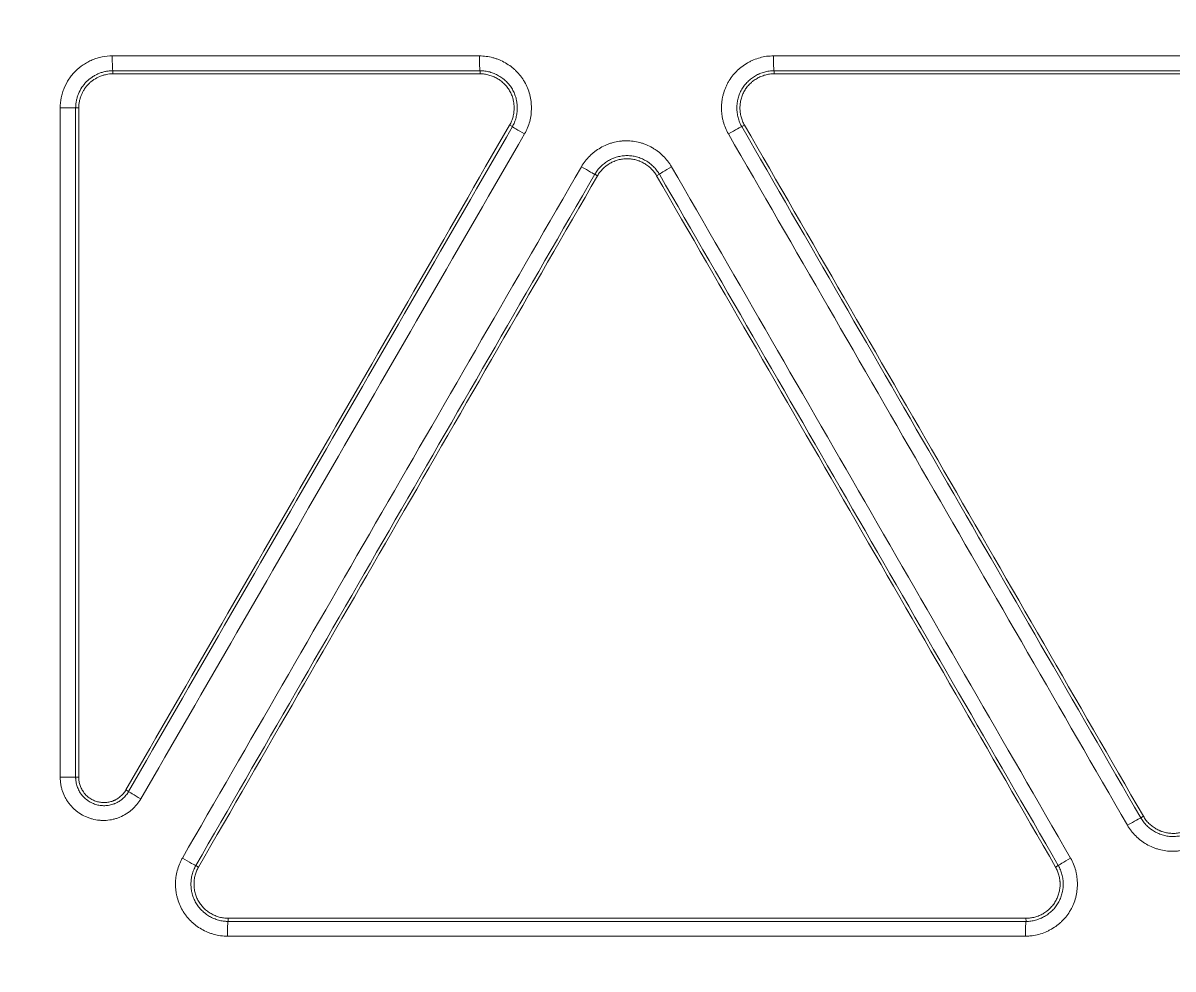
# Model space of a CAD drawing. Header units: inches. Extents: x 405346 to 489838, y -25612 to 14934.
# Drawn here: x 466997.43 to 467034.29, y 4382.04 to 4412.35 of the extents above; entities that cross this region are included whole.
import ezdxf

# ---------------------------------------------------------------- set-up
doc = ezdxf.new("R2010")
doc.units = ezdxf.units.IN
doc.header["$LTSCALE"] = 200
doc.header["$MEASUREMENT"] = 0
doc.layers.add('SS-EQ', color=2, linetype='Continuous', lineweight=20)

# ---------------------------------------------------------------- blocks, each defined once
blk = doc.blocks.new('4way무풍')
at = {"layer": 'SS-EQ'}
for p, q in [((-243.958, 89.398), (-243.958, 89.299)), ((-232.19, 89.299), (-232.19, 89.398)), ((-222.768, 89.398), (-222.768, 89.299)), ((-245.053, 88.204), (-245.152, 88.204)), ((-231.155, 87.607), (-231.242, 87.657)), ((-223.716, 87.657), (-223.802, 87.607)), ((-228.427, 86.031), (-228.512, 86.081)), ((-226.444, 86.082), (-226.531, 86.031)), ((-245.152, 66.759), (-245.053, 66.759)), ((-243.541, 66.354), (-243.454, 66.304)), ((-211.014, 65.459), (-210.928, 65.509)), ((-241.3, 63.933), (-241.214, 63.883)), ((-213.744, 63.883), (-213.657, 63.933)), ((-240.266, 62.241), (-240.266, 62.142)), ((-214.691, 62.142), (-214.692, 62.241))]:
    blk.add_line(p, q, dxfattribs=at)
for centre, major_axis, ratio, start_param, end_param in [((-243.958, 89.872), (0, 0.474), 0.045633, 1.568201, 3.106717), ((-232.189, 89.872), (0, -0.474), 0.042048, 4.709351, 6.248227), ((-222.767, 89.872), (0, -0.474), 0.039449, 4.708962, 6.248206), ((-245.625, 88.204), (-0.474, 0), 0.002484, 3.176547, 4.758647), ((-230.745, 87.37), (-0.41, 0.237), 0.018281, 0.034912, 1.533146), ((-224.211, 87.37), (0.41, 0.237), 0.022805, 0.034916, 1.603756), ((-228.922, 86.318), (-0.41, 0.237), 0.018018, 1.533539, 3.10668), ((-226.034, 86.318), (0.41, 0.237), 0.022969, 1.604277, 3.106677), ((-245.625, 66.759), (-0.474, 0), 0.001807, 3.176499, 4.759297), ((-243.044, 66.068), (-0.41, 0.237), 0.021455, 0.034915, 1.529954), ((-211.424, 65.222), (0.41, 0.237), 0.021198, 0.034914, 1.602008), ((-241.71, 64.17), (-0.41, 0.237), 0.021292, 1.530284, 3.106678), ((-213.246, 64.17), (-0.41, -0.237), 0.021331, 4.744049, 6.248271), ((-240.265, 61.668), (0, 0.474), 0.045334, 0.034942, 1.569012), ((-214.691, 61.668), (0, 0.474), 0.038489, 0.034932, 1.568318)]:
    blk.add_ellipse(centre, major_axis=major_axis, ratio=ratio, start_param=start_param, end_param=end_param, dxfattribs=at)
for points, knots in [([(-346.359, 0), (-346.359, 27.812), (-346.359, 55.623), (-346.359, 97.341), (-346.359, 111.247), (-346.359, 139.059), (-346.359, 152.964), (-346.359, 180.776), (-346.359, 194.682), (-346.359, 222.494), (-346.359, 236.4), (-346.358, 257.259), (-346.358, 264.212), (-346.359, 272.903), (-346.359, 274.641), (-346.359, 277.248), (-346.359, 278.117), (-346.358, 279.856), (-346.358, 280.725), (-346.358, 282.028), (-346.358, 282.463), (-346.358, 283.332), (-346.359, 283.767), (-346.359, 284.419), (-346.359, 284.636), (-346.359, 285.07), (-346.358, 285.288), (-346.355, 285.722), (-346.353, 285.939), (-346.345, 286.374), (-346.34, 286.591), (-346.322, 287.243), (-346.305, 287.677), (-346.262, 288.546), (-346.235, 288.98), (-346.174, 289.848), (-346.138, 290.283), (-346.078, 290.934), (-346.057, 291.151), (-346.012, 291.584), (-345.894, 292.666), (-345.748, 293.74), (-345.479, 295.449), (-345.327, 296.299), (-344.817, 298.834), (-344.407, 300.504), (-343.687, 302.982), (-343.172, 304.624), (-342.294, 307.059), (-341.638, 308.662), (-341.119, 309.858), (-340.941, 310.255), (-340.713, 310.75), (-340.668, 310.849), (-340.576, 311.047), (-340.437, 311.342), (-339.919, 312.422), (-339.029, 314.158), (-338.177, 315.659), (-336.854, 317.88), (-335.912, 319.32), (-334.41, 321.417), (-333.378, 322.795), (-331.741, 324.8), (-330.589, 326.095), (-329.702, 327.05), (-329.403, 327.366), (-329.023, 327.757), (-328.947, 327.835), (-328.795, 327.991), (-328.566, 328.224), (-327.719, 329.07), (-326.303, 330.411), (-324.35, 332.11), (-322.332, 333.721), (-320.944, 334.737), (-319.535, 335.723), (-318.819, 336.202), (-317.367, 337.129), (-315.893, 338.027), (-314.376, 338.866), (-313.222, 339.472), (-312.835, 339.671), (-312.249, 339.962), (-312.054, 340.059), (-311.662, 340.249), (-309.896, 341.094), (-308.103, 341.848), (-305.68, 342.749), (-304.055, 343.315), (-302.408, 343.812), (-299.923, 344.505), (-298.245, 344.898), (-295.697, 345.381), (-294.842, 345.525), (-293.766, 345.682), (-293.551, 345.712), (-293.119, 345.77), (-292.903, 345.798), (-292.254, 345.879), (-291.821, 345.928), (-290.523, 346.062), (-289.657, 346.132), (-288.357, 346.21), (-287.924, 346.231), (-287.057, 346.265), (-286.624, 346.277), (-285.974, 346.288), (-285.757, 346.29), (-285.323, 346.293), (-285.107, 346.293), (-284.673, 346.294), (-284.456, 346.293), (-284.023, 346.293), (-283.806, 346.293), (-283.155, 346.292), (-282.722, 346.292), (-281.855, 346.292), (-281.421, 346.292), (-280.12, 346.293), (-279.253, 346.293), (-277.519, 346.294), (-276.652, 346.294), (-274.05, 346.294), (-272.316, 346.294), (-267.113, 346.293), (-263.645, 346.293), (-256.707, 346.293), (-253.239, 346.293), (-242.833, 346.293), (-235.896, 346.294), (-222.022, 346.294), (-215.084, 346.294), (-194.273, 346.294), (-180.398, 346.294), (-152.65, 346.294), (-138.775, 346.294), (-111.027, 346.294), (-97.152, 346.294), (-69.403, 346.294), (-55.529, 346.294), (-34.718, 346.294), (-27.78, 346.294), (-13.906, 346.294), (-6.969, 346.294), (-0.032, 346.294)], [0, 0, 0, 0, 0.125, 0.125, 0.1875, 0.1875, 0.25, 0.25, 0.3125, 0.3125, 0.375, 0.375, 0.40625, 0.40625, 0.414063, 0.414063, 0.417969, 0.417969, 0.421875, 0.421875, 0.423828, 0.423828, 0.425781, 0.425781, 0.426758, 0.426758, 0.427734, 0.427734, 0.428711, 0.428711, 0.429688, 0.429688, 0.431641, 0.431641, 0.433594, 0.433594, 0.435547, 0.435547, 0.436523, 0.436523, 0.4375, 0.441406, 0.441406, 0.445313, 0.445313, 0.453125, 0.453125, 0.457031, 0.460938, 0.464844, 0.464844, 0.466797, 0.466797, 0.467285, 0.467285, 0.467773, 0.46875, 0.472656, 0.476563, 0.476563, 0.484375, 0.484375, 0.488281, 0.492188, 0.496094, 0.496094, 0.498047, 0.498047, 0.498535, 0.498535, 0.499023, 0.5, 0.503906, 0.507813, 0.511719, 0.515625, 0.515625, 0.519531, 0.519531, 0.523438, 0.527344, 0.527344, 0.529297, 0.529297, 0.530273, 0.530273, 0.53125, 0.539063, 0.539063, 0.542969, 0.546875, 0.546875, 0.554688, 0.554688, 0.558594, 0.558594, 0.55957, 0.55957, 0.560547, 0.560547, 0.5625, 0.5625, 0.566406, 0.566406, 0.568359, 0.568359, 0.570313, 0.570313, 0.571289, 0.571289, 0.572266, 0.572266, 0.573242, 0.573242, 0.574219, 0.574219, 0.576172, 0.576172, 0.578125, 0.578125, 0.582031, 0.582031, 0.585938, 0.585938, 0.59375, 0.59375, 0.609375, 0.609375, 0.625, 0.625, 0.65625, 0.65625, 0.6875, 0.6875, 0.75, 0.75, 0.8125, 0.8125, 0.875, 0.875, 0.9375, 0.9375, 0.96875, 0.96875, 1, 1, 1, 1]), ([(-0.032, 345.099), (-6.961, 345.099), (-13.891, 345.099), (-27.749, 345.099), (-34.679, 345.098), (-55.467, 345.098), (-69.326, 345.098), (-97.044, 345.097), (-110.903, 345.097), (-138.621, 345.096), (-152.479, 345.095), (-180.197, 345.093), (-194.056, 345.092), (-214.845, 345.089), (-221.774, 345.088), (-235.633, 345.086), (-242.562, 345.085), (-256.421, 345.082), (-263.351, 345.08), (-272.012, 345.079), (-273.745, 345.079), (-276.343, 345.078), (-277.21, 345.078), (-278.942, 345.077), (-279.808, 345.077), (-281.107, 345.076), (-281.54, 345.076), (-282.407, 345.076), (-282.84, 345.076), (-283.706, 345.075), (-284.139, 345.075), (-284.789, 345.074), (-285.005, 345.073), (-285.438, 345.071), (-285.655, 345.069), (-286.304, 345.059), (-286.737, 345.048), (-287.602, 345.017), (-288.034, 344.996), (-289.33, 344.921), (-290.194, 344.852), (-291.488, 344.721), (-291.92, 344.673), (-292.566, 344.593), (-292.782, 344.565), (-293.212, 344.507), (-294.286, 344.357), (-295.351, 344.179), (-297.891, 343.698), (-299.563, 343.307), (-302.038, 342.614), (-303.678, 342.117), (-305.297, 341.55), (-307.709, 340.648), (-309.296, 339.975), (-311.056, 339.137), (-311.349, 338.996), (-311.641, 338.852), (-311.836, 338.756), (-311.933, 338.707), (-312.418, 338.463), (-312.803, 338.264), (-313.95, 337.656), (-314.704, 337.235), (-316.19, 336.364), (-316.921, 335.913), (-318.363, 334.982), (-319.073, 334.501), (-320.472, 333.511), (-321.848, 332.49), (-323.849, 330.871), (-325.784, 329.163), (-327.03, 327.964), (-327.795, 327.195), (-327.947, 327.04), (-328.25, 326.729), (-328.401, 326.572), (-328.849, 326.101), (-329.144, 325.784), (-330.019, 324.826), (-331.153, 323.527), (-332.763, 321.515), (-333.776, 320.132), (-334.759, 318.728), (-335.235, 318.015), (-336.157, 316.57), (-336.603, 315.837), (-337.465, 314.349), (-338.296, 312.841), (-339.065, 311.29), (-339.481, 310.406), (-339.527, 310.307), (-339.618, 310.11), (-339.754, 309.814), (-340.065, 309.122), (-340.322, 308.526), (-340.821, 307.33), (-341.451, 305.726), (-342.288, 303.29), (-342.776, 301.647), (-343.454, 299.168), (-343.836, 297.496), (-344.302, 294.959), (-344.439, 294.108), (-344.619, 292.825), (-344.701, 292.181), (-344.786, 291.427), (-344.82, 291.103), (-344.842, 290.887), (-344.852, 290.779), (-344.946, 289.806), (-345.01, 288.941), (-345.078, 287.644), (-345.096, 287.211), (-345.116, 286.563), (-345.122, 286.346), (-345.13, 285.914), (-345.133, 285.698), (-345.138, 285.265), (-345.139, 285.049), (-345.14, 284.616), (-345.14, 284.4), (-345.141, 283.751), (-345.141, 283.319), (-345.141, 282.67), (-345.141, 282.453), (-345.141, 282.021), (-345.141, 281.805), (-345.142, 281.156), (-345.142, 280.723), (-345.142, 279.426), (-345.143, 278.561), (-345.144, 276.83), (-345.144, 275.965), (-345.145, 273.37), (-345.145, 271.64), (-345.146, 262.989), (-345.147, 256.068), (-345.152, 235.306), (-345.154, 221.464), (-345.157, 193.781), (-345.158, 179.94), (-345.16, 152.257), (-345.161, 138.415), (-345.162, 110.732), (-345.163, 69.207), (-345.164, 27.683), (-345.164, 0)], [0, 0, 0, 0, 0.03125, 0.03125, 0.0625, 0.0625, 0.125, 0.125, 0.1875, 0.1875, 0.25, 0.25, 0.3125, 0.3125, 0.34375, 0.34375, 0.375, 0.375, 0.40625, 0.40625, 0.414063, 0.414063, 0.417969, 0.417969, 0.421875, 0.421875, 0.423828, 0.423828, 0.425781, 0.425781, 0.427734, 0.427734, 0.428711, 0.428711, 0.429688, 0.429688, 0.431641, 0.431641, 0.433594, 0.433594, 0.4375, 0.4375, 0.439453, 0.439453, 0.44043, 0.44043, 0.441406, 0.445313, 0.445313, 0.453125, 0.453125, 0.457031, 0.460938, 0.460938, 0.46875, 0.46875, 0.469727, 0.470215, 0.470215, 0.470703, 0.470703, 0.472656, 0.472656, 0.476563, 0.476563, 0.480469, 0.480469, 0.484375, 0.484375, 0.488281, 0.492188, 0.496094, 0.5, 0.5, 0.500977, 0.500977, 0.501953, 0.501953, 0.503906, 0.503906, 0.507813, 0.511719, 0.515625, 0.515625, 0.519531, 0.519531, 0.523438, 0.523438, 0.527344, 0.53125, 0.53125, 0.531738, 0.531738, 0.532227, 0.533203, 0.535156, 0.535156, 0.539063, 0.542969, 0.546875, 0.546875, 0.554688, 0.554688, 0.558594, 0.558594, 0.560547, 0.561523, 0.562012, 0.562012, 0.5625, 0.5625, 0.566406, 0.566406, 0.568359, 0.568359, 0.569336, 0.569336, 0.570313, 0.570313, 0.571289, 0.571289, 0.572266, 0.572266, 0.574219, 0.574219, 0.575195, 0.575195, 0.576172, 0.576172, 0.578125, 0.578125, 0.582031, 0.582031, 0.585938, 0.585938, 0.59375, 0.59375, 0.625, 0.625, 0.6875, 0.6875, 0.75, 0.75, 0.8125, 0.8125, 0.875, 1, 1, 1, 1]), ([(-245.647, 88.205), (-245.647, 88.315), (-245.636, 88.424), (-245.604, 88.583), (-245.591, 88.636), (-245.567, 88.715), (-245.558, 88.741), (-245.54, 88.793), (-245.53, 88.818), (-245.477, 88.944), (-245.426, 89.04), (-245.351, 89.154), (-245.335, 89.176), (-245.303, 89.22), (-245.286, 89.242), (-245.234, 89.306), (-245.197, 89.346), (-245.082, 89.461), (-244.998, 89.53), (-244.884, 89.606), (-244.861, 89.62), (-244.814, 89.649), (-244.79, 89.662), (-244.717, 89.7), (-244.619, 89.747), (-244.517, 89.784), (-244.439, 89.808), (-244.412, 89.815), (-244.359, 89.829), (-244.332, 89.835), (-244.198, 89.862), (-244.089, 89.873), (-243.979, 89.873)], [0, 0, 0, 0, 0.125, 0.125, 0.1875, 0.1875, 0.21875, 0.21875, 0.25, 0.25, 0.375, 0.375, 0.40625, 0.40625, 0.4375, 0.4375, 0.5, 0.5, 0.625, 0.625, 0.65625, 0.65625, 0.6875, 0.6875, 0.75, 0.8125, 0.8125, 0.84375, 0.84375, 0.875, 0.875, 1, 1, 1, 1]), ([(-232.209, 89.873), (-232.136, 89.873), (-232.063, 89.868), (-231.92, 89.849), (-231.849, 89.835), (-231.744, 89.806), (-231.709, 89.795), (-231.657, 89.778), (-231.64, 89.771), (-231.605, 89.758), (-231.588, 89.752), (-231.504, 89.717), (-231.375, 89.652), (-231.254, 89.572), (-231.181, 89.517), (-231.167, 89.505), (-231.138, 89.482), (-231.096, 89.447), (-231.056, 89.41), (-230.979, 89.333), (-230.931, 89.279), (-230.865, 89.193), (-230.843, 89.164), (-230.803, 89.103), (-230.783, 89.072), (-230.728, 88.977), (-230.665, 88.847), (-230.618, 88.709), (-230.595, 88.621), (-230.591, 88.603), (-230.583, 88.568), (-230.579, 88.55), (-230.568, 88.496), (-230.562, 88.46), (-230.548, 88.352), (-230.544, 88.279), (-230.544, 88.171), (-230.545, 88.116), (-230.55, 88.062), (-230.553, 88.025), (-230.555, 88.007), (-230.567, 87.916), (-230.595, 87.773), (-230.64, 87.636), (-230.682, 87.535), (-230.697, 87.502), (-230.729, 87.436), (-230.746, 87.403), (-230.765, 87.372)], [0, 0, 0, 0, 0.0625, 0.0625, 0.125, 0.125, 0.15625, 0.15625, 0.171875, 0.171875, 0.1875, 0.1875, 0.25, 0.3125, 0.3125, 0.328125, 0.328125, 0.34375, 0.375, 0.375, 0.4375, 0.4375, 0.46875, 0.46875, 0.5, 0.5, 0.5625, 0.625, 0.625, 0.640625, 0.640625, 0.65625, 0.65625, 0.6875, 0.6875, 0.75, 0.75, 0.78125, 0.796875, 0.796875, 0.8125, 0.8125, 0.875, 0.9375, 0.9375, 0.96875, 0.96875, 1, 1, 1, 1]), ([(-224.23, 87.372), (-224.267, 87.435), (-224.299, 87.501), (-224.354, 87.635), (-224.377, 87.703), (-224.405, 87.809), (-224.413, 87.844), (-224.424, 87.898), (-224.427, 87.916), (-224.433, 87.952), (-224.435, 87.97), (-224.447, 88.061), (-224.456, 88.205), (-224.447, 88.35), (-224.435, 88.441), (-224.433, 88.459), (-224.427, 88.496), (-224.424, 88.514), (-224.413, 88.567), (-224.405, 88.603), (-224.377, 88.708), (-224.354, 88.776), (-224.313, 88.877), (-224.298, 88.91), (-224.266, 88.976), (-224.249, 89.008), (-224.194, 89.103), (-224.113, 89.223), (-224.017, 89.332), (-223.952, 89.396), (-223.939, 89.409), (-223.912, 89.434), (-223.898, 89.446), (-223.857, 89.482), (-223.829, 89.505), (-223.742, 89.571), (-223.682, 89.611), (-223.588, 89.666), (-223.54, 89.691), (-223.49, 89.715), (-223.457, 89.73), (-223.44, 89.737), (-223.356, 89.773), (-223.218, 89.82), (-223.077, 89.849), (-222.969, 89.864), (-222.932, 89.867), (-222.859, 89.872), (-222.823, 89.874), (-222.786, 89.874)], [0, 0, 0, 0, 0.0625, 0.0625, 0.125, 0.125, 0.15625, 0.15625, 0.171875, 0.171875, 0.1875, 0.1875, 0.25, 0.3125, 0.3125, 0.328125, 0.328125, 0.34375, 0.34375, 0.375, 0.375, 0.4375, 0.4375, 0.46875, 0.46875, 0.5, 0.5, 0.5625, 0.625, 0.625, 0.640625, 0.640625, 0.65625, 0.65625, 0.6875, 0.6875, 0.75, 0.75, 0.78125, 0.796875, 0.796875, 0.8125, 0.8125, 0.875, 0.9375, 0.9375, 0.96875, 0.96875, 1, 1, 1, 1]), ([(-222.786, 89.874), (-218.523, 89.874), (-214.261, 89.874), (-205.735, 89.874), (-201.472, 89.874), (-197.208, 89.874)], [0, 0, 0, 0, 0.5, 0.5, 1, 1, 1, 1]), ([(-243.958, 89.398), (-243.961, 89.398), (-243.963, 89.398), (-243.968, 89.398), (-243.976, 89.398), (-243.993, 89.398), (-244.027, 89.397), (-244.056, 89.394), (-244.115, 89.388), (-244.153, 89.382), (-244.211, 89.37), (-244.23, 89.366), (-244.268, 89.356), (-244.287, 89.351), (-244.343, 89.334), (-244.416, 89.307), (-244.486, 89.274), (-244.538, 89.247), (-244.555, 89.237), (-244.589, 89.217), (-244.605, 89.207), (-244.687, 89.152), (-244.747, 89.103), (-244.83, 89.021), (-244.856, 88.992), (-244.893, 88.946), (-244.905, 88.931), (-244.928, 88.899), (-244.94, 88.883), (-244.993, 88.802), (-245.03, 88.733), (-245.067, 88.643), (-245.074, 88.625), (-245.088, 88.588), (-245.094, 88.569), (-245.111, 88.513), (-245.13, 88.437), (-245.142, 88.36), (-245.148, 88.302), (-245.15, 88.273), (-245.151, 88.239), (-245.152, 88.221), (-245.152, 88.214), (-245.152, 88.209), (-245.152, 88.207), (-245.152, 88.204)], [0, 0, 0, 0, 0.003906, 0.003906, 0.007812, 0.015625, 0.03125, 0.0625, 0.0625, 0.125, 0.125, 0.15625, 0.15625, 0.1875, 0.1875, 0.25, 0.3125, 0.3125, 0.34375, 0.34375, 0.375, 0.375, 0.5, 0.5, 0.5625, 0.5625, 0.59375, 0.59375, 0.625, 0.625, 0.75, 0.75, 0.78125, 0.78125, 0.8125, 0.8125, 0.875, 0.9375, 0.9375, 0.96875, 0.984375, 0.992188, 0.996094, 0.996094, 1, 1, 1, 1]), ([(-245.053, 88.204), (-245.053, 88.276), (-245.046, 88.348), (-245.028, 88.436), (-245.024, 88.454), (-245.015, 88.489), (-245.01, 88.506), (-244.994, 88.557), (-244.97, 88.624), (-244.939, 88.689), (-244.914, 88.736), (-244.905, 88.752), (-244.887, 88.783), (-244.877, 88.798), (-244.827, 88.873), (-244.782, 88.928), (-244.707, 89.004), (-244.68, 89.028), (-244.638, 89.062), (-244.624, 89.073), (-244.595, 89.094), (-244.58, 89.104), (-244.506, 89.153), (-244.443, 89.187), (-244.36, 89.221), (-244.343, 89.228), (-244.309, 89.24), (-244.292, 89.245), (-244.241, 89.261), (-244.206, 89.27), (-244.102, 89.291), (-244.031, 89.299), (-243.958, 89.299)], [0, 0, 0, 0, 0.125, 0.125, 0.15625, 0.15625, 0.1875, 0.1875, 0.25, 0.3125, 0.3125, 0.34375, 0.34375, 0.375, 0.375, 0.5, 0.5, 0.5625, 0.5625, 0.59375, 0.59375, 0.625, 0.625, 0.75, 0.75, 0.78125, 0.78125, 0.8125, 0.8125, 0.875, 0.875, 1, 1, 1, 1]), ([(-231.155, 87.607), (-231.153, 87.61), (-231.152, 87.612), (-231.149, 87.618), (-231.144, 87.627), (-231.139, 87.635), (-231.13, 87.653), (-231.124, 87.665), (-231.106, 87.7), (-231.096, 87.724), (-231.066, 87.796), (-231.034, 87.895), (-231.014, 87.997), (-231.006, 88.062), (-231.004, 88.075), (-231.002, 88.101), (-231.001, 88.114), (-230.998, 88.153), (-230.998, 88.179), (-230.998, 88.257), (-231.001, 88.309), (-231.011, 88.386), (-231.015, 88.412), (-231.022, 88.451), (-231.025, 88.464), (-231.031, 88.489), (-231.034, 88.502), (-231.051, 88.565), (-231.067, 88.614), (-231.106, 88.71), (-231.129, 88.757), (-231.169, 88.825), (-231.183, 88.847), (-231.212, 88.891), (-231.227, 88.912), (-231.275, 88.973), (-231.309, 89.012), (-231.365, 89.066), (-231.393, 89.093), (-231.423, 89.118), (-231.444, 89.135), (-231.454, 89.143), (-231.506, 89.182), (-231.593, 89.24), (-231.686, 89.286), (-231.758, 89.316), (-231.782, 89.325), (-231.832, 89.342), (-231.857, 89.35), (-231.932, 89.371), (-231.983, 89.381), (-232.06, 89.391), (-232.098, 89.395), (-232.144, 89.398), (-232.167, 89.398), (-232.177, 89.398), (-232.183, 89.398), (-232.187, 89.398), (-232.19, 89.398)], [0, 0, 0, 0, 0.003906, 0.003906, 0.007813, 0.015625, 0.015625, 0.03125, 0.03125, 0.0625, 0.0625, 0.125, 0.1875, 0.1875, 0.203125, 0.203125, 0.21875, 0.21875, 0.25, 0.25, 0.3125, 0.3125, 0.34375, 0.34375, 0.359375, 0.359375, 0.375, 0.375, 0.4375, 0.4375, 0.5, 0.5, 0.53125, 0.53125, 0.5625, 0.5625, 0.625, 0.625, 0.65625, 0.671875, 0.671875, 0.6875, 0.6875, 0.75, 0.8125, 0.8125, 0.84375, 0.84375, 0.875, 0.875, 0.9375, 0.9375, 0.96875, 0.984375, 0.992187, 0.996094, 0.996094, 1, 1, 1, 1]), ([(-232.19, 89.299), (-232.142, 89.299), (-232.094, 89.295), (-231.999, 89.282), (-231.906, 89.263), (-231.816, 89.232), (-231.75, 89.204), (-231.728, 89.194), (-231.685, 89.173), (-231.664, 89.162), (-231.602, 89.126), (-231.563, 89.1), (-231.506, 89.057), (-231.487, 89.041), (-231.451, 89.01), (-231.434, 88.994), (-231.383, 88.943), (-231.319, 88.872), (-231.266, 88.793), (-231.23, 88.731), (-231.219, 88.71), (-231.198, 88.667), (-231.188, 88.645), (-231.161, 88.579), (-231.146, 88.534), (-231.128, 88.465), (-231.12, 88.43), (-231.114, 88.395), (-231.11, 88.371), (-231.109, 88.359), (-231.101, 88.299), (-231.095, 88.204), (-231.101, 88.109), (-231.11, 88.038), (-231.114, 88.014), (-231.123, 87.967), (-231.128, 87.944), (-231.146, 87.875), (-231.161, 87.83), (-231.197, 87.742), (-231.218, 87.699), (-231.242, 87.657)], [0, 0, 0, 0, 0.0625, 0.0625, 0.125, 0.1875, 0.1875, 0.21875, 0.21875, 0.25, 0.25, 0.3125, 0.3125, 0.34375, 0.34375, 0.375, 0.375, 0.4375, 0.5, 0.5, 0.53125, 0.53125, 0.5625, 0.5625, 0.625, 0.625, 0.65625, 0.671875, 0.671875, 0.6875, 0.6875, 0.75, 0.8125, 0.8125, 0.84375, 0.84375, 0.875, 0.875, 0.9375, 0.9375, 1, 1, 1, 1]), ([(-222.768, 89.398), (-222.771, 89.398), (-222.774, 89.398), (-222.781, 89.398), (-222.791, 89.398), (-222.801, 89.398), (-222.82, 89.397), (-222.833, 89.396), (-222.873, 89.394), (-222.899, 89.391), (-222.976, 89.38), (-223.077, 89.359), (-223.175, 89.325), (-223.236, 89.3), (-223.248, 89.295), (-223.271, 89.284), (-223.307, 89.267), (-223.341, 89.249), (-223.408, 89.21), (-223.452, 89.181), (-223.514, 89.134), (-223.534, 89.117), (-223.573, 89.083), (-223.593, 89.065), (-223.648, 89.01), (-223.717, 88.933), (-223.775, 88.847), (-223.814, 88.779), (-223.827, 88.756), (-223.85, 88.709), (-223.86, 88.685), (-223.89, 88.613), (-223.906, 88.564), (-223.926, 88.488), (-223.935, 88.45), (-223.941, 88.412), (-223.946, 88.386), (-223.947, 88.373), (-223.956, 88.308), (-223.962, 88.204), (-223.956, 88.101), (-223.946, 88.023), (-223.942, 87.997), (-223.932, 87.946), (-223.926, 87.92), (-223.906, 87.845), (-223.89, 87.796), (-223.86, 87.724), (-223.845, 87.688), (-223.824, 87.647), (-223.813, 87.627), (-223.808, 87.619), (-223.805, 87.613), (-223.803, 87.61), (-223.802, 87.607)], [0, 0, 0, 0, 0.003906, 0.003906, 0.007813, 0.015625, 0.015625, 0.03125, 0.03125, 0.0625, 0.0625, 0.125, 0.1875, 0.1875, 0.203125, 0.203125, 0.21875, 0.25, 0.25, 0.3125, 0.3125, 0.34375, 0.34375, 0.375, 0.375, 0.4375, 0.5, 0.5, 0.53125, 0.53125, 0.5625, 0.5625, 0.625, 0.625, 0.65625, 0.671875, 0.671875, 0.6875, 0.6875, 0.75, 0.8125, 0.8125, 0.84375, 0.84375, 0.875, 0.875, 0.9375, 0.9375, 0.96875, 0.984375, 0.992188, 0.996094, 0.996094, 1, 1, 1, 1]), ([(-223.716, 87.657), (-223.74, 87.699), (-223.761, 87.742), (-223.797, 87.83), (-223.827, 87.921), (-223.845, 88.014), (-223.853, 88.074), (-223.854, 88.086), (-223.856, 88.109), (-223.859, 88.145), (-223.86, 88.181), (-223.86, 88.252), (-223.857, 88.3), (-223.848, 88.371), (-223.844, 88.394), (-223.835, 88.442), (-223.83, 88.465), (-223.811, 88.534), (-223.781, 88.625), (-223.74, 88.71), (-223.704, 88.772), (-223.691, 88.793), (-223.664, 88.833), (-223.65, 88.852), (-223.606, 88.908), (-223.575, 88.944), (-223.524, 88.994), (-223.498, 89.018), (-223.47, 89.041), (-223.452, 89.056), (-223.442, 89.064), (-223.394, 89.1), (-223.315, 89.153), (-223.23, 89.195), (-223.164, 89.223), (-223.141, 89.231), (-223.096, 89.247), (-223.073, 89.254), (-223.004, 89.273), (-222.958, 89.282), (-222.864, 89.295), (-222.816, 89.299), (-222.768, 89.299)], [0, 0, 0, 0, 0.0625, 0.0625, 0.125, 0.1875, 0.1875, 0.203125, 0.203125, 0.21875, 0.25, 0.25, 0.3125, 0.3125, 0.34375, 0.34375, 0.375, 0.375, 0.4375, 0.5, 0.5, 0.53125, 0.53125, 0.5625, 0.5625, 0.625, 0.625, 0.65625, 0.671875, 0.671875, 0.6875, 0.6875, 0.75, 0.8125, 0.8125, 0.84375, 0.84375, 0.875, 0.875, 0.9375, 0.9375, 1, 1, 1, 1]), ([(-197.193, 89.398), (-201.456, 89.398), (-205.719, 89.398), (-214.244, 89.398), (-218.506, 89.398), (-222.768, 89.398)], [0, 0, 0, 0, 0.5, 0.5, 1, 1, 1, 1]), ([(-197.193, 89.299), (-201.456, 89.299), (-205.719, 89.299), (-214.244, 89.299), (-218.506, 89.299), (-222.768, 89.299)], [0, 0, 0, 0, 0.5, 0.5, 1, 1, 1, 1]), ([(-243.541, 66.354), (-241.491, 69.905), (-239.442, 73.455), (-235.342, 80.556), (-233.292, 84.106), (-231.242, 87.657)], [0, 0, 0, 0, 0.5, 0.5, 1, 1, 1, 1]), ([(-243.454, 66.304), (-241.404, 69.854), (-239.354, 73.405), (-235.255, 80.506), (-233.205, 84.056), (-231.155, 87.607)], [0, 0, 0, 0, 0.5, 0.5, 1, 1, 1, 1]), ([(-230.765, 87.372), (-232.815, 83.821), (-234.865, 80.27), (-238.965, 73.169), (-241.015, 69.619), (-243.066, 66.068)], [0, 0, 0, 0, 0.5, 0.5, 1, 1, 1, 1]), ([(-228.942, 86.32), (-228.905, 86.383), (-228.865, 86.444), (-228.776, 86.558), (-228.728, 86.612), (-228.651, 86.689), (-228.624, 86.714), (-228.583, 86.75), (-228.569, 86.762), (-228.54, 86.785), (-228.526, 86.796), (-228.453, 86.852), (-228.333, 86.932), (-228.203, 86.996), (-228.118, 87.032), (-228.101, 87.038), (-228.067, 87.051), (-228.05, 87.058), (-227.998, 87.075), (-227.963, 87.086), (-227.859, 87.115), (-227.788, 87.129), (-227.68, 87.144), (-227.644, 87.147), (-227.571, 87.152), (-227.534, 87.153), (-227.425, 87.153), (-227.28, 87.144), (-227.138, 87.115), (-227.05, 87.091), (-227.032, 87.086), (-226.997, 87.075), (-226.98, 87.069), (-226.928, 87.052), (-226.894, 87.039), (-226.793, 86.997), (-226.729, 86.965), (-226.634, 86.91), (-226.588, 86.882), (-226.543, 86.851), (-226.513, 86.829), (-226.498, 86.818), (-226.426, 86.763), (-226.316, 86.668), (-226.22, 86.559), (-226.153, 86.473), (-226.132, 86.443), (-226.091, 86.383), (-226.071, 86.351), (-226.053, 86.32)], [0, 0, 0, 0, 0.0625, 0.0625, 0.125, 0.125, 0.15625, 0.15625, 0.171875, 0.171875, 0.1875, 0.1875, 0.25, 0.3125, 0.3125, 0.328125, 0.328125, 0.34375, 0.34375, 0.375, 0.375, 0.4375, 0.4375, 0.46875, 0.46875, 0.5, 0.5, 0.5625, 0.625, 0.625, 0.640625, 0.640625, 0.65625, 0.65625, 0.6875, 0.6875, 0.75, 0.75, 0.78125, 0.796875, 0.796875, 0.8125, 0.8125, 0.875, 0.9375, 0.9375, 0.96875, 0.96875, 1, 1, 1, 1]), ([(-226.444, 86.082), (-226.446, 86.084), (-226.447, 86.087), (-226.451, 86.093), (-226.456, 86.101), (-226.461, 86.11), (-226.471, 86.127), (-226.479, 86.138), (-226.501, 86.17), (-226.516, 86.191), (-226.564, 86.253), (-226.633, 86.33), (-226.711, 86.399), (-226.763, 86.438), (-226.774, 86.446), (-226.795, 86.461), (-226.828, 86.483), (-226.861, 86.504), (-226.928, 86.543), (-226.975, 86.566), (-227.047, 86.596), (-227.071, 86.605), (-227.12, 86.622), (-227.146, 86.63), (-227.221, 86.651), (-227.272, 86.661), (-227.374, 86.675), (-227.426, 86.678), (-227.505, 86.678), (-227.531, 86.678), (-227.583, 86.674), (-227.609, 86.671), (-227.686, 86.661), (-227.737, 86.65), (-227.812, 86.63), (-227.849, 86.618), (-227.886, 86.605), (-227.91, 86.596), (-227.923, 86.591), (-227.983, 86.565), (-228.076, 86.519), (-228.162, 86.462), (-228.225, 86.414), (-228.245, 86.398), (-228.285, 86.363), (-228.304, 86.346), (-228.359, 86.291), (-228.394, 86.252), (-228.441, 86.19), (-228.464, 86.159), (-228.489, 86.12), (-228.501, 86.101), (-228.506, 86.092), (-228.509, 86.087), (-228.511, 86.084), (-228.512, 86.081)], [0, 0, 0, 0, 0.003906, 0.003906, 0.007812, 0.015625, 0.015625, 0.03125, 0.03125, 0.0625, 0.0625, 0.125, 0.1875, 0.1875, 0.203125, 0.203125, 0.21875, 0.25, 0.25, 0.3125, 0.3125, 0.34375, 0.34375, 0.375, 0.375, 0.4375, 0.4375, 0.5, 0.5, 0.53125, 0.53125, 0.5625, 0.5625, 0.625, 0.625, 0.65625, 0.671875, 0.671875, 0.6875, 0.6875, 0.75, 0.8125, 0.8125, 0.84375, 0.84375, 0.875, 0.875, 0.9375, 0.9375, 0.96875, 0.984375, 0.992187, 0.996094, 0.996094, 1, 1, 1, 1]), ([(-241.731, 64.171), (-239.6, 67.862), (-237.468, 71.553), (-233.205, 78.936), (-231.074, 82.628), (-228.942, 86.32)], [0, 0, 0, 0, 0.5, 0.5, 1, 1, 1, 1]), ([(-228.427, 86.031), (-228.403, 86.073), (-228.376, 86.113), (-228.317, 86.189), (-228.254, 86.26), (-228.182, 86.322), (-228.134, 86.358), (-228.125, 86.366), (-228.105, 86.38), (-228.075, 86.4), (-228.045, 86.419), (-227.983, 86.454), (-227.941, 86.475), (-227.875, 86.503), (-227.852, 86.511), (-227.807, 86.527), (-227.784, 86.534), (-227.715, 86.553), (-227.622, 86.572), (-227.527, 86.579), (-227.455, 86.579), (-227.431, 86.578), (-227.383, 86.575), (-227.359, 86.572), (-227.289, 86.562), (-227.242, 86.553), (-227.174, 86.534), (-227.139, 86.523), (-227.106, 86.511), (-227.083, 86.503), (-227.072, 86.498), (-227.017, 86.475), (-226.931, 86.432), (-226.852, 86.38), (-226.795, 86.337), (-226.776, 86.321), (-226.74, 86.29), (-226.723, 86.274), (-226.672, 86.223), (-226.64, 86.188), (-226.582, 86.113), (-226.555, 86.073), (-226.531, 86.031)], [0, 0, 0, 0, 0.0625, 0.0625, 0.125, 0.1875, 0.1875, 0.203125, 0.203125, 0.21875, 0.25, 0.25, 0.3125, 0.3125, 0.34375, 0.34375, 0.375, 0.375, 0.4375, 0.5, 0.5, 0.53125, 0.53125, 0.5625, 0.5625, 0.625, 0.625, 0.65625, 0.671875, 0.671875, 0.6875, 0.6875, 0.75, 0.8125, 0.8125, 0.84375, 0.84375, 0.875, 0.875, 0.9375, 0.9375, 1, 1, 1, 1]), ([(-228.512, 86.081), (-230.644, 82.39), (-232.775, 78.698), (-237.037, 71.315), (-239.169, 67.624), (-241.3, 63.933)], [0, 0, 0, 0, 0.5, 0.5, 1, 1, 1, 1]), ([(-228.427, 86.031), (-230.558, 82.34), (-232.689, 78.648), (-236.952, 71.266), (-239.083, 67.574), (-241.214, 63.883)], [0, 0, 0, 0, 0.5, 0.5, 1, 1, 1, 1]), ([(-243.066, 66.068), (-243.104, 66.002), (-243.147, 65.941), (-243.242, 65.825), (-243.294, 65.771), (-243.366, 65.708), (-243.38, 65.696), (-243.41, 65.672), (-243.425, 65.66), (-243.47, 65.627), (-243.501, 65.605), (-243.597, 65.546), (-243.664, 65.511), (-243.751, 65.475), (-243.769, 65.468), (-243.805, 65.455), (-243.823, 65.449), (-243.877, 65.432), (-243.913, 65.422), (-244.022, 65.396), (-244.097, 65.385), (-244.191, 65.379), (-244.21, 65.378), (-244.248, 65.377), (-244.267, 65.377), (-244.324, 65.378), (-244.361, 65.38), (-244.474, 65.391), (-244.547, 65.404), (-244.657, 65.433), (-244.694, 65.445), (-244.765, 65.47), (-244.8, 65.484), (-244.902, 65.531), (-244.968, 65.567), (-245.047, 65.619), (-245.062, 65.63), (-245.093, 65.653), (-245.108, 65.664), (-245.153, 65.699), (-245.181, 65.724), (-245.264, 65.801), (-245.314, 65.857), (-245.372, 65.931), (-245.383, 65.947), (-245.405, 65.978), (-245.416, 65.993), (-245.447, 66.041), (-245.466, 66.074), (-245.519, 66.173), (-245.549, 66.242), (-245.579, 66.331), (-245.585, 66.349), (-245.596, 66.386), (-245.601, 66.404), (-245.615, 66.46), (-245.623, 66.497), (-245.641, 66.609), (-245.648, 66.684), (-245.648, 66.76)], [0, 0, 0, 0, 0.0625, 0.0625, 0.125, 0.125, 0.140625, 0.140625, 0.15625, 0.15625, 0.1875, 0.1875, 0.25, 0.25, 0.265625, 0.265625, 0.28125, 0.28125, 0.3125, 0.3125, 0.375, 0.375, 0.390625, 0.390625, 0.40625, 0.40625, 0.4375, 0.4375, 0.5, 0.5, 0.53125, 0.53125, 0.5625, 0.5625, 0.625, 0.625, 0.640625, 0.640625, 0.65625, 0.65625, 0.6875, 0.6875, 0.75, 0.75, 0.765625, 0.765625, 0.78125, 0.78125, 0.8125, 0.8125, 0.875, 0.875, 0.890625, 0.890625, 0.90625, 0.90625, 0.9375, 0.9375, 1, 1, 1, 1]), ([(-245.152, 66.759), (-245.152, 66.756), (-245.152, 66.753), (-245.152, 66.747), (-245.152, 66.737), (-245.151, 66.716), (-245.15, 66.697), (-245.147, 66.66), (-245.14, 66.61), (-245.13, 66.562), (-245.118, 66.513), (-245.111, 66.489), (-245.087, 66.419), (-245.067, 66.373), (-245.032, 66.308), (-245.019, 66.286), (-244.999, 66.255), (-244.992, 66.244), (-244.978, 66.224), (-244.97, 66.214), (-244.932, 66.165), (-244.899, 66.128), (-244.845, 66.078), (-244.826, 66.062), (-244.797, 66.038), (-244.787, 66.031), (-244.767, 66.016), (-244.756, 66.009), (-244.705, 65.975), (-244.662, 65.951), (-244.594, 65.92), (-244.571, 65.911), (-244.524, 65.894), (-244.5, 65.887), (-244.428, 65.867), (-244.38, 65.859), (-244.306, 65.852), (-244.281, 65.85), (-244.232, 65.849), (-244.207, 65.85), (-244.132, 65.855), (-244.083, 65.862), (-244.011, 65.879), (-243.976, 65.889), (-243.94, 65.901), (-243.917, 65.909), (-243.905, 65.914), (-243.848, 65.938), (-243.804, 65.961), (-243.741, 66), (-243.71, 66.021), (-243.681, 66.043), (-243.661, 66.059), (-243.652, 66.067), (-243.605, 66.108), (-243.57, 66.144), (-243.523, 66.201), (-243.501, 66.231), (-243.477, 66.267), (-243.465, 66.285), (-243.46, 66.293), (-243.457, 66.299), (-243.456, 66.301), (-243.454, 66.304)], [0, 0, 0, 0, 0.003906, 0.003906, 0.007812, 0.015625, 0.03125, 0.03125, 0.0625, 0.09375, 0.09375, 0.125, 0.125, 0.1875, 0.1875, 0.21875, 0.21875, 0.234375, 0.234375, 0.25, 0.25, 0.3125, 0.3125, 0.34375, 0.34375, 0.359375, 0.359375, 0.375, 0.375, 0.4375, 0.4375, 0.46875, 0.46875, 0.5, 0.5, 0.5625, 0.5625, 0.59375, 0.59375, 0.625, 0.625, 0.6875, 0.6875, 0.71875, 0.734375, 0.734375, 0.75, 0.75, 0.8125, 0.8125, 0.84375, 0.859375, 0.859375, 0.875, 0.875, 0.9375, 0.9375, 0.96875, 0.984375, 0.992188, 0.996094, 0.996094, 1, 1, 1, 1]), ([(-243.541, 66.354), (-243.564, 66.316), (-243.589, 66.279), (-243.631, 66.228), (-243.646, 66.212), (-243.677, 66.18), (-243.693, 66.164), (-243.743, 66.121), (-243.778, 66.095), (-243.834, 66.06), (-243.854, 66.049), (-243.883, 66.033), (-243.893, 66.029), (-243.913, 66.019), (-243.924, 66.015), (-243.975, 65.994), (-244.016, 65.98), (-244.081, 65.966), (-244.102, 65.961), (-244.146, 65.955), (-244.169, 65.953), (-244.235, 65.948), (-244.279, 65.949), (-244.344, 65.956), (-244.366, 65.959), (-244.41, 65.966), (-244.432, 65.971), (-244.496, 65.989), (-244.537, 66.003), (-244.597, 66.031), (-244.617, 66.041), (-244.656, 66.062), (-244.675, 66.074), (-244.73, 66.111), (-244.764, 66.138), (-244.813, 66.183), (-244.836, 66.207), (-244.858, 66.232), (-244.872, 66.249), (-244.879, 66.258), (-244.913, 66.302), (-244.936, 66.339), (-244.967, 66.397), (-244.977, 66.417), (-244.995, 66.457), (-245.003, 66.478), (-245.024, 66.541), (-245.045, 66.627), (-245.053, 66.715), (-245.053, 66.759)], [0, 0, 0, 0, 0.0625, 0.0625, 0.09375, 0.09375, 0.125, 0.125, 0.1875, 0.1875, 0.21875, 0.21875, 0.234375, 0.234375, 0.25, 0.25, 0.3125, 0.3125, 0.34375, 0.34375, 0.375, 0.375, 0.4375, 0.4375, 0.46875, 0.46875, 0.5, 0.5, 0.5625, 0.5625, 0.59375, 0.59375, 0.625, 0.625, 0.6875, 0.6875, 0.71875, 0.734375, 0.734375, 0.75, 0.75, 0.8125, 0.8125, 0.84375, 0.84375, 0.875, 0.875, 0.9375, 1, 1, 1, 1]), ([(-211.014, 65.459), (-211.013, 65.456), (-211.011, 65.453), (-211.008, 65.448), (-211.003, 65.439), (-210.997, 65.431), (-210.987, 65.414), (-210.98, 65.403), (-210.958, 65.37), (-210.942, 65.349), (-210.895, 65.287), (-210.826, 65.21), (-210.747, 65.142), (-210.695, 65.102), (-210.684, 65.094), (-210.663, 65.079), (-210.631, 65.057), (-210.598, 65.036), (-210.53, 64.998), (-210.484, 64.975), (-210.412, 64.944), (-210.388, 64.935), (-210.338, 64.918), (-210.313, 64.91), (-210.237, 64.89), (-210.187, 64.879), (-210.084, 64.865), (-210.032, 64.861), (-209.954, 64.861), (-209.928, 64.862), (-209.875, 64.866), (-209.85, 64.869), (-209.773, 64.879), (-209.722, 64.89), (-209.647, 64.91), (-209.61, 64.922), (-209.573, 64.935), (-209.548, 64.944), (-209.536, 64.949), (-209.476, 64.974), (-209.382, 65.021), (-209.296, 65.078), (-209.234, 65.125), (-209.213, 65.142), (-209.174, 65.176), (-209.155, 65.194), (-209.099, 65.249), (-209.065, 65.288), (-209.017, 65.349), (-208.994, 65.381), (-208.969, 65.419), (-208.957, 65.439), (-208.952, 65.447), (-208.949, 65.453), (-208.947, 65.456), (-208.946, 65.458)], [0, 0, 0, 0, 0.003906, 0.003906, 0.007812, 0.015625, 0.015625, 0.03125, 0.03125, 0.0625, 0.0625, 0.125, 0.1875, 0.1875, 0.203125, 0.203125, 0.21875, 0.25, 0.25, 0.3125, 0.3125, 0.34375, 0.34375, 0.375, 0.375, 0.4375, 0.4375, 0.5, 0.5, 0.53125, 0.53125, 0.5625, 0.5625, 0.625, 0.625, 0.65625, 0.671875, 0.671875, 0.6875, 0.6875, 0.75, 0.8125, 0.8125, 0.84375, 0.84375, 0.875, 0.875, 0.9375, 0.9375, 0.96875, 0.984375, 0.992187, 0.996094, 0.996094, 1, 1, 1, 1]), ([(-209.033, 65.509), (-209.057, 65.467), (-209.084, 65.427), (-209.142, 65.351), (-209.205, 65.28), (-209.277, 65.218), (-209.325, 65.182), (-209.335, 65.174), (-209.354, 65.161), (-209.384, 65.14), (-209.414, 65.121), (-209.476, 65.086), (-209.519, 65.065), (-209.585, 65.037), (-209.607, 65.029), (-209.652, 65.013), (-209.675, 65.006), (-209.745, 64.987), (-209.838, 64.968), (-209.933, 64.961), (-210.005, 64.961), (-210.029, 64.962), (-210.077, 64.966), (-210.1, 64.968), (-210.171, 64.978), (-210.217, 64.987), (-210.286, 65.006), (-210.32, 65.017), (-210.354, 65.029), (-210.376, 65.037), (-210.387, 65.042), (-210.443, 65.065), (-210.528, 65.108), (-210.607, 65.16), (-210.664, 65.204), (-210.683, 65.219), (-210.719, 65.25), (-210.737, 65.266), (-210.788, 65.317), (-210.819, 65.352), (-210.878, 65.427), (-210.904, 65.467), (-210.928, 65.509)], [0, 0, 0, 0, 0.0625, 0.0625, 0.125, 0.1875, 0.1875, 0.203125, 0.203125, 0.21875, 0.25, 0.25, 0.3125, 0.3125, 0.34375, 0.34375, 0.375, 0.375, 0.4375, 0.5, 0.5, 0.53125, 0.53125, 0.5625, 0.5625, 0.625, 0.625, 0.65625, 0.671875, 0.671875, 0.6875, 0.6875, 0.75, 0.8125, 0.8125, 0.84375, 0.84375, 0.875, 0.875, 0.9375, 0.9375, 1, 1, 1, 1]), ([(-208.553, 65.223), (-208.59, 65.16), (-208.63, 65.099), (-208.719, 64.985), (-208.767, 64.93), (-208.844, 64.853), (-208.871, 64.829), (-208.912, 64.793), (-208.926, 64.781), (-208.955, 64.758), (-208.969, 64.746), (-209.041, 64.691), (-209.162, 64.611), (-209.292, 64.546), (-209.377, 64.511), (-209.394, 64.504), (-209.428, 64.491), (-209.445, 64.485), (-209.497, 64.467), (-209.532, 64.457), (-209.636, 64.428), (-209.707, 64.414), (-209.815, 64.399), (-209.851, 64.395), (-209.924, 64.39), (-209.961, 64.389), (-210.07, 64.389), (-210.215, 64.399), (-210.357, 64.428), (-210.445, 64.452), (-210.463, 64.457), (-210.498, 64.468), (-210.515, 64.473), (-210.567, 64.491), (-210.601, 64.504), (-210.701, 64.546), (-210.766, 64.578), (-210.861, 64.632), (-210.907, 64.661), (-210.952, 64.692), (-210.982, 64.713), (-210.997, 64.724), (-211.069, 64.78), (-211.179, 64.875), (-211.275, 64.983), (-211.342, 65.07), (-211.363, 65.099), (-211.404, 65.16), (-211.424, 65.191), (-211.442, 65.223)], [0, 0, 0, 0, 0.0625, 0.0625, 0.125, 0.125, 0.15625, 0.15625, 0.171875, 0.171875, 0.1875, 0.1875, 0.25, 0.3125, 0.3125, 0.328125, 0.328125, 0.34375, 0.34375, 0.375, 0.375, 0.4375, 0.4375, 0.46875, 0.46875, 0.5, 0.5, 0.5625, 0.625, 0.625, 0.640625, 0.640625, 0.65625, 0.65625, 0.6875, 0.6875, 0.75, 0.75, 0.78125, 0.796875, 0.796875, 0.8125, 0.8125, 0.875, 0.9375, 0.9375, 0.96875, 0.96875, 1, 1, 1, 1]), ([(-240.287, 61.669), (-240.36, 61.669), (-240.433, 61.674), (-240.576, 61.693), (-240.647, 61.708), (-240.752, 61.736), (-240.787, 61.747), (-240.839, 61.765), (-240.856, 61.771), (-240.89, 61.784), (-240.907, 61.791), (-240.991, 61.826), (-241.121, 61.89), (-241.242, 61.97), (-241.315, 62.026), (-241.329, 62.037), (-241.358, 62.06), (-241.4, 62.095), (-241.439, 62.133), (-241.517, 62.209), (-241.565, 62.263), (-241.631, 62.349), (-241.652, 62.379), (-241.693, 62.439), (-241.713, 62.47), (-241.768, 62.565), (-241.831, 62.696), (-241.878, 62.833), (-241.901, 62.921), (-241.905, 62.939), (-241.913, 62.975), (-241.917, 62.993), (-241.928, 63.046), (-241.934, 63.082), (-241.947, 63.19), (-241.952, 63.263), (-241.952, 63.372), (-241.951, 63.426), (-241.946, 63.481), (-241.943, 63.517), (-241.941, 63.535), (-241.929, 63.626), (-241.901, 63.769), (-241.856, 63.906), (-241.814, 64.007), (-241.799, 64.04), (-241.767, 64.106), (-241.75, 64.139), (-241.731, 64.171)], [0, 0, 0, 0, 0.0625, 0.0625, 0.125, 0.125, 0.15625, 0.15625, 0.171875, 0.171875, 0.1875, 0.1875, 0.25, 0.3125, 0.3125, 0.328125, 0.328125, 0.34375, 0.375, 0.375, 0.4375, 0.4375, 0.46875, 0.46875, 0.5, 0.5, 0.5625, 0.625, 0.625, 0.640625, 0.640625, 0.65625, 0.65625, 0.6875, 0.6875, 0.75, 0.75, 0.78125, 0.796875, 0.796875, 0.8125, 0.8125, 0.875, 0.9375, 0.9375, 0.96875, 0.96875, 1, 1, 1, 1]), ([(-213.264, 64.171), (-213.228, 64.107), (-213.196, 64.042), (-213.141, 63.908), (-213.118, 63.839), (-213.09, 63.734), (-213.082, 63.698), (-213.071, 63.645), (-213.068, 63.626), (-213.062, 63.59), (-213.06, 63.572), (-213.048, 63.482), (-213.039, 63.337), (-213.048, 63.192), (-213.06, 63.102), (-213.062, 63.083), (-213.068, 63.047), (-213.071, 63.029), (-213.082, 62.976), (-213.09, 62.94), (-213.118, 62.835), (-213.141, 62.766), (-213.182, 62.666), (-213.197, 62.633), (-213.229, 62.567), (-213.246, 62.535), (-213.301, 62.44), (-213.382, 62.319), (-213.478, 62.211), (-213.543, 62.147), (-213.556, 62.134), (-213.583, 62.109), (-213.597, 62.097), (-213.638, 62.061), (-213.666, 62.038), (-213.753, 61.972), (-213.813, 61.932), (-213.907, 61.877), (-213.955, 61.851), (-214.005, 61.828), (-214.038, 61.813), (-214.055, 61.805), (-214.139, 61.77), (-214.276, 61.723), (-214.418, 61.694), (-214.526, 61.679), (-214.562, 61.675), (-214.636, 61.67), (-214.672, 61.669), (-214.709, 61.669)], [0, 0, 0, 0, 0.0625, 0.0625, 0.125, 0.125, 0.15625, 0.15625, 0.171875, 0.171875, 0.1875, 0.1875, 0.25, 0.3125, 0.3125, 0.328125, 0.328125, 0.34375, 0.34375, 0.375, 0.375, 0.4375, 0.4375, 0.46875, 0.46875, 0.5, 0.5, 0.5625, 0.625, 0.625, 0.640625, 0.640625, 0.65625, 0.65625, 0.6875, 0.6875, 0.75, 0.75, 0.78125, 0.796875, 0.796875, 0.8125, 0.8125, 0.875, 0.9375, 0.9375, 0.96875, 0.96875, 1, 1, 1, 1]), ([(-241.3, 63.933), (-241.301, 63.93), (-241.303, 63.927), (-241.306, 63.921), (-241.311, 63.913), (-241.316, 63.904), (-241.325, 63.887), (-241.331, 63.875), (-241.348, 63.839), (-241.359, 63.816), (-241.388, 63.743), (-241.421, 63.645), (-241.441, 63.543), (-241.449, 63.478), (-241.45, 63.465), (-241.453, 63.439), (-241.454, 63.426), (-241.456, 63.387), (-241.457, 63.361), (-241.457, 63.283), (-241.454, 63.231), (-241.444, 63.154), (-241.44, 63.128), (-241.432, 63.089), (-241.429, 63.076), (-241.424, 63.051), (-241.42, 63.038), (-241.404, 62.975), (-241.387, 62.926), (-241.348, 62.83), (-241.325, 62.783), (-241.286, 62.715), (-241.272, 62.693), (-241.243, 62.65), (-241.228, 62.629), (-241.18, 62.567), (-241.146, 62.529), (-241.09, 62.474), (-241.062, 62.447), (-241.032, 62.422), (-241.011, 62.406), (-241.001, 62.398), (-240.949, 62.358), (-240.863, 62.301), (-240.77, 62.255), (-240.698, 62.224), (-240.673, 62.215), (-240.624, 62.198), (-240.599, 62.19), (-240.524, 62.17), (-240.473, 62.159), (-240.396, 62.149), (-240.357, 62.145), (-240.312, 62.142), (-240.289, 62.142), (-240.279, 62.142), (-240.273, 62.142), (-240.269, 62.142), (-240.266, 62.142)], [0, 0, 0, 0, 0.003906, 0.003906, 0.007812, 0.015625, 0.015625, 0.03125, 0.03125, 0.0625, 0.0625, 0.125, 0.1875, 0.1875, 0.203125, 0.203125, 0.21875, 0.21875, 0.25, 0.25, 0.3125, 0.3125, 0.34375, 0.34375, 0.359375, 0.359375, 0.375, 0.375, 0.4375, 0.4375, 0.5, 0.5, 0.53125, 0.53125, 0.5625, 0.5625, 0.625, 0.625, 0.65625, 0.671875, 0.671875, 0.6875, 0.6875, 0.75, 0.8125, 0.8125, 0.84375, 0.84375, 0.875, 0.875, 0.9375, 0.9375, 0.96875, 0.984375, 0.992188, 0.996094, 0.996094, 1, 1, 1, 1]), ([(-240.266, 62.241), (-240.314, 62.241), (-240.363, 62.245), (-240.457, 62.258), (-240.55, 62.277), (-240.64, 62.308), (-240.706, 62.336), (-240.728, 62.346), (-240.771, 62.367), (-240.792, 62.378), (-240.854, 62.414), (-240.893, 62.44), (-240.95, 62.483), (-240.969, 62.499), (-241.005, 62.53), (-241.023, 62.546), (-241.074, 62.597), (-241.137, 62.668), (-241.19, 62.747), (-241.226, 62.809), (-241.237, 62.83), (-241.258, 62.874), (-241.268, 62.895), (-241.295, 62.961), (-241.31, 63.006), (-241.328, 63.075), (-241.336, 63.11), (-241.342, 63.145), (-241.346, 63.169), (-241.348, 63.181), (-241.355, 63.241), (-241.361, 63.336), (-241.355, 63.431), (-241.346, 63.502), (-241.342, 63.526), (-241.333, 63.573), (-241.328, 63.596), (-241.31, 63.665), (-241.295, 63.71), (-241.259, 63.798), (-241.238, 63.841), (-241.214, 63.883)], [0, 0, 0, 0, 0.0625, 0.0625, 0.125, 0.1875, 0.1875, 0.21875, 0.21875, 0.25, 0.25, 0.3125, 0.3125, 0.34375, 0.34375, 0.375, 0.375, 0.4375, 0.5, 0.5, 0.53125, 0.53125, 0.5625, 0.5625, 0.625, 0.625, 0.65625, 0.671875, 0.671875, 0.6875, 0.6875, 0.75, 0.8125, 0.8125, 0.84375, 0.84375, 0.875, 0.875, 0.9375, 0.9375, 1, 1, 1, 1]), ([(-213.744, 63.883), (-213.72, 63.841), (-213.699, 63.798), (-213.662, 63.71), (-213.633, 63.619), (-213.614, 63.526), (-213.607, 63.466), (-213.605, 63.454), (-213.603, 63.431), (-213.6, 63.395), (-213.599, 63.359), (-213.599, 63.288), (-213.602, 63.24), (-213.611, 63.169), (-213.615, 63.146), (-213.624, 63.099), (-213.63, 63.075), (-213.648, 63.006), (-213.678, 62.915), (-213.72, 62.83), (-213.756, 62.768), (-213.769, 62.747), (-213.796, 62.707), (-213.81, 62.688), (-213.853, 62.632), (-213.885, 62.596), (-213.935, 62.546), (-213.962, 62.522), (-213.989, 62.499), (-214.008, 62.484), (-214.017, 62.476), (-214.065, 62.44), (-214.144, 62.387), (-214.23, 62.345), (-214.296, 62.317), (-214.318, 62.309), (-214.364, 62.293), (-214.386, 62.286), (-214.455, 62.267), (-214.502, 62.258), (-214.596, 62.245), (-214.643, 62.241), (-214.692, 62.241)], [0, 0, 0, 0, 0.0625, 0.0625, 0.125, 0.1875, 0.1875, 0.203125, 0.203125, 0.21875, 0.25, 0.25, 0.3125, 0.3125, 0.34375, 0.34375, 0.375, 0.375, 0.4375, 0.5, 0.5, 0.53125, 0.53125, 0.5625, 0.5625, 0.625, 0.625, 0.65625, 0.671875, 0.671875, 0.6875, 0.6875, 0.75, 0.8125, 0.8125, 0.84375, 0.84375, 0.875, 0.875, 0.9375, 0.9375, 1, 1, 1, 1]), ([(-214.691, 62.142), (-214.688, 62.142), (-214.685, 62.142), (-214.678, 62.142), (-214.668, 62.142), (-214.659, 62.142), (-214.639, 62.143), (-214.626, 62.143), (-214.587, 62.146), (-214.561, 62.149), (-214.483, 62.159), (-214.382, 62.18), (-214.284, 62.214), (-214.223, 62.239), (-214.211, 62.245), (-214.187, 62.256), (-214.152, 62.272), (-214.118, 62.291), (-214.05, 62.33), (-214.007, 62.358), (-213.945, 62.406), (-213.925, 62.422), (-213.885, 62.456), (-213.866, 62.474), (-213.81, 62.529), (-213.776, 62.568), (-213.712, 62.65), (-213.683, 62.693), (-213.644, 62.761), (-213.631, 62.784), (-213.608, 62.831), (-213.598, 62.855), (-213.568, 62.927), (-213.552, 62.976), (-213.532, 63.052), (-213.523, 63.09), (-213.517, 63.128), (-213.512, 63.154), (-213.51, 63.167), (-213.502, 63.232), (-213.496, 63.336), (-213.502, 63.44), (-213.512, 63.517), (-213.516, 63.543), (-213.526, 63.595), (-213.532, 63.62), (-213.552, 63.696), (-213.568, 63.745), (-213.598, 63.817), (-213.614, 63.852), (-213.634, 63.893), (-213.645, 63.913), (-213.65, 63.922), (-213.653, 63.928), (-213.655, 63.93), (-213.657, 63.933)], [0, 0, 0, 0, 0.003906, 0.003906, 0.007813, 0.015625, 0.015625, 0.03125, 0.03125, 0.0625, 0.0625, 0.125, 0.1875, 0.1875, 0.203125, 0.203125, 0.21875, 0.25, 0.25, 0.3125, 0.3125, 0.34375, 0.34375, 0.375, 0.375, 0.4375, 0.4375, 0.5, 0.5, 0.53125, 0.53125, 0.5625, 0.5625, 0.625, 0.625, 0.65625, 0.671875, 0.671875, 0.6875, 0.6875, 0.75, 0.8125, 0.8125, 0.84375, 0.84375, 0.875, 0.875, 0.9375, 0.9375, 0.96875, 0.984375, 0.992188, 0.996094, 0.996094, 1, 1, 1, 1])]:
    blk.add_open_spline(points, degree=3, knots=knots, dxfattribs=at)
for points in [[(-243.979, 89.873), (-240.056, 89.873), (-236.133, 89.873), (-232.209, 89.873)], [(-232.19, 89.398), (-236.113, 89.398), (-240.036, 89.398), (-243.958, 89.398)], [(-232.19, 89.299), (-236.113, 89.299), (-240.036, 89.299), (-243.958, 89.299)], [(-245.648, 66.76), (-245.647, 73.909), (-245.647, 81.057), (-245.647, 88.205)], [(-245.152, 88.204), (-245.152, 81.056), (-245.152, 73.908), (-245.152, 66.759)], [(-245.053, 66.759), (-245.053, 73.908), (-245.053, 81.056), (-245.053, 88.204)], [(-211.442, 65.223), (-215.705, 72.606), (-219.968, 79.989), (-224.23, 87.372)], [(-223.802, 87.607), (-219.539, 80.225), (-215.277, 72.842), (-211.014, 65.459)], [(-223.716, 87.657), (-219.453, 80.274), (-215.191, 72.892), (-210.928, 65.509)], [(-226.053, 86.32), (-221.79, 78.937), (-217.527, 71.554), (-213.264, 64.171)], [(-213.744, 63.883), (-218.006, 71.266), (-222.269, 78.649), (-226.531, 86.031)], [(-213.657, 63.933), (-217.919, 71.316), (-222.182, 78.699), (-226.444, 86.082)], [(-240.266, 62.241), (-231.743, 62.241), (-223.218, 62.241), (-214.692, 62.241)], [(-240.266, 62.142), (-231.743, 62.142), (-223.217, 62.142), (-214.691, 62.142)], [(-214.709, 61.669), (-223.236, 61.669), (-231.762, 61.669), (-240.287, 61.669)]]:
    blk.add_open_spline(points, degree=3, dxfattribs=at)

msp = doc.modelspace()

# ---------------------------------------------------------------- block references
msp.add_blockref('4way무풍', (467244.268, 4321.426))

doc.saveas('drawing.dxf')
